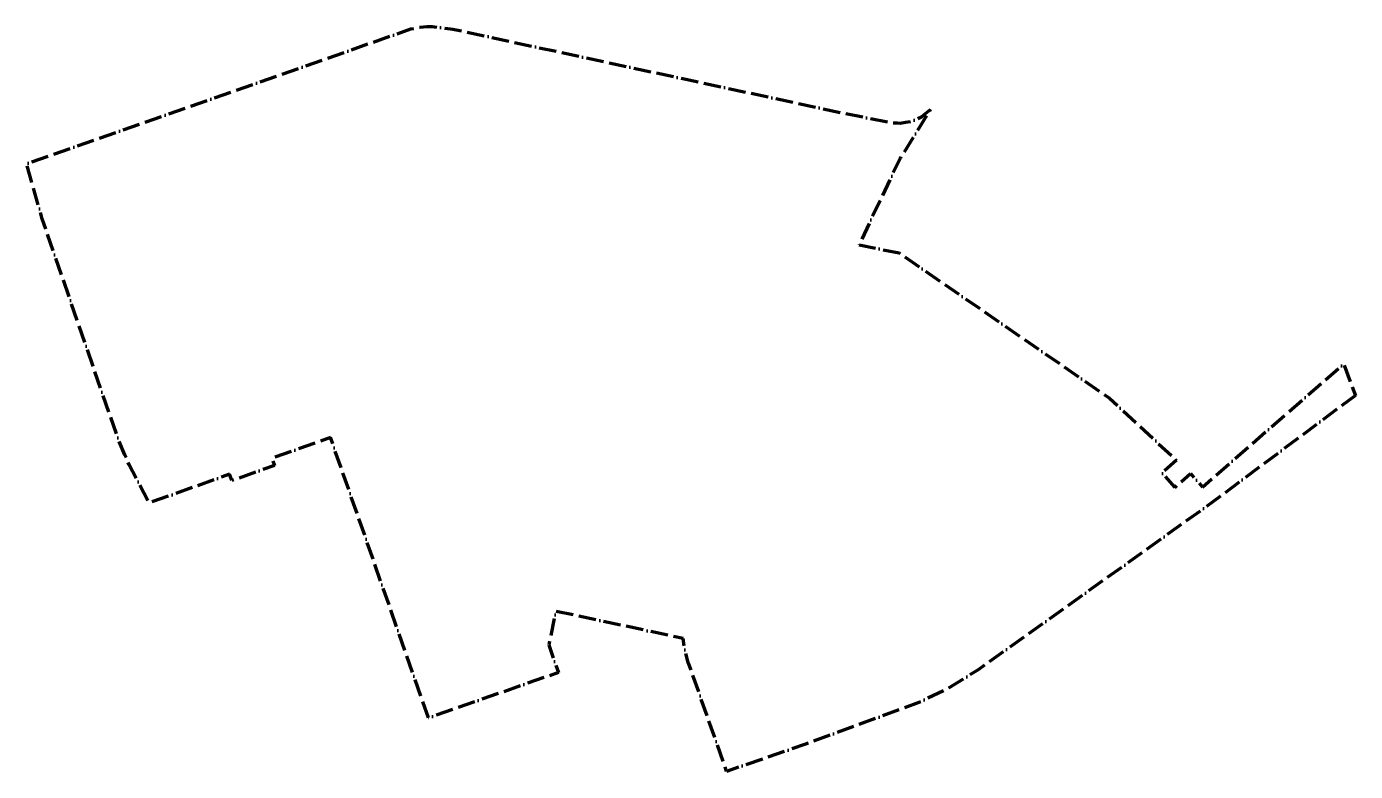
# Model space of a CAD drawing. Header units: metres. Extents: x 153913 to 155024, y 6591728 to 6592685.
# Drawn here: x 154335 to 155024, y 6591728 to 6592114 of the extents above; entities that cross this region are included whole.
import ezdxf

# ---------------------------------------------------------------- set-up
doc = ezdxf.new("R2010")
doc.units = ezdxf.units.M
doc.linetypes.add('PLANGRANS', pattern=[25.05, 9, -3, 9, -2, 0.05, -2])
doc.layers.add('L-UT_HCDY8-', color=210, linetype='PLANGRANS', lineweight=100)

msp = doc.modelspace()

# ---------------------------------------------------------------- linework, layer by layer
at = {"layer": 'L-UT_HCDY8-', "elevation": 1, "flags": 128}
msp.add_lwpolyline([(155023.83, 6591922.6), (154949.9, 6591867.46), (154949.9, 6591867.46), (154949.9, 6591867.46), (154949.9, 6591867.46), (154949.9, 6591867.46), (154949.9, 6591867.46), (154949.9, 6591867.46), (154894.76, 6591827.92), (154828.1, 6591780.37), (154812.84, 6591770.85), (154797.36, 6591763.4), (154738.57, 6591741.8), (154697.67, 6591727.69), (154677.8, 6591784.22), (154676.54, 6591788.75), (154675.96, 6591790.84), (154675.18, 6591796.62), (154609.11, 6591810.71), (154605.41, 6591793.37), (154610.47, 6591778.97), (154543.08, 6591755.41), (154492.23, 6591900.73), (154461.89, 6591890.11), (154463.23, 6591886.27), (154441.12, 6591878.52), (154439.92, 6591881.79), (154398.09, 6591866.86), (154387.84, 6591886.63), (154385.57, 6591891.87), (154382.18, 6591899.67), (154342.69, 6592014.23), (154334.58, 6592042.7), (154530.61, 6592111.48), (154533.82, 6592112.61), (154537.09, 6592113.23), (154538.69, 6592113.53), (154542.22, 6592113.84), (154544.95, 6592113.84), (154548.77, 6592113.39), (154552.88, 6592112.9), (154555.61, 6592112.58), (154758.42, 6592068.92), (154782.76, 6592064.12), (154786.12, 6592063.87), (154787.62, 6592063.76), (154790.55, 6592064.24), (154793.1, 6592064.67), (154795.35, 6592065.55), (154798.72, 6592067.09), (154799.94, 6592068.02), (154803.45, 6592070.83), (154787.63, 6592045.47), (154766.36, 6592000.7), (154787.17, 6591996.5), (154896.35, 6591921.17), (154931.03, 6591889.01), (154923.54, 6591882.38), (154930.08, 6591874.9), (154938.35, 6591882.08), (154944.45, 6591875.1), (155017.71, 6591938.93)], close=True, dxfattribs=at)

doc.saveas('drawing.dxf')
